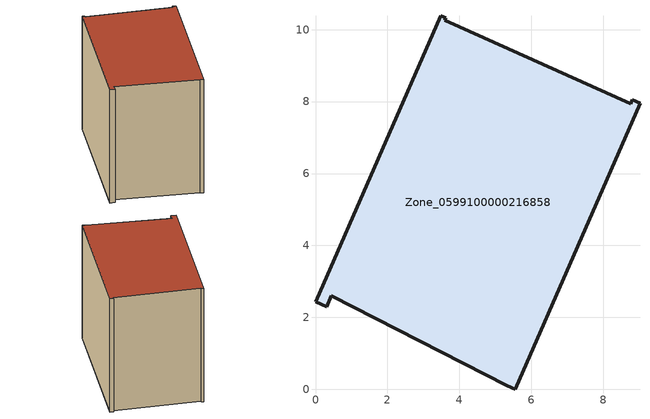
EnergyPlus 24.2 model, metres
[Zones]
Zone_0599100000216858
 floor ground (C_G): 3.6,10.26 8.76,7.94 8.8,8.04 9.02,7.95 5.55,0 5.33,0.1 0.43,2.6 0.31,2.3 0,2.44 3.48,10.39 3.63,10.33 z0
 wall outside (C_F): 5.55,0 9.02,7.95 8.8,8.04 8.76,7.94 3.6,10.26 3.63,10.33 3.48,10.39 0,2.44 0.31,2.3 0.43,2.6 5.33,0.1 5.55,0 z0:8.54
 roof outside (C_R): 8.8,8.04 8.76,7.94 3.6,10.26 3.63,10.33 3.48,10.39 0,2.44 0.31,2.3 0.43,2.6 5.33,0.1 5.55,0 9.02,7.95 z8.54
[BUILDING]
Pand.0599100000216858: North Axis=0; Terrain=City; Loads Convergence Tolerance Value=0.04; Temperature Convergence Tolerance Value=0.4; Solar Distribution=FullExterior; Maximum Number of Warmup Days=25; Minimum Number of Warmup Days=1
[Site:Location]
Rotterdam.The.Hague.AP_ZH_NLD Design_Conditions: Latitude=51.96; Longitude=4.45; Time Zone=1; Elevation=-4.5
[SITE:GROUNDTEMPERATURE:BUILDINGSURFACE]
18, 18, 18, 18, 18, 18, 18, 18, 18, 18, 18, 18
[MATERIAL] Thermal Absorptance=0.9; Solar Absorptance=0.7; Visible Absorptance=0.7
Name | Roughness | Thickness | Conductivity | Density | Specific Heat
G.TI.1946-1964 | MediumSmooth | 0.15 | 1 | 540 | 1210
F.TI.1946-1964 | Rough | 0.3 | 0.857143 | 1920 | 840
R.TI.1946-1964 | MediumRough | 0.2 | 0.277778 | 1500 | 1000
[CONSTRUCTION]
C_G: G.TI.1946-1964
C_F: F.TI.1946-1964
C_R: R.TI.1946-1964
[ZONE]
Zone_0599100000216858: Type=1; Multiplier=1; Ceiling Height=Autocalculate; Volume=Autocalculate; Floor Area=autocalculate; Part of Total Floor Area=Yes
[ZONEINFILTRATION:DESIGNFLOWRATE]
Infil_Zone_0599100000216858: Zone or ZoneList or Space or SpaceList=Zone_0599100000216858; Schedule=AlwaysOn; Design Flow Rate Calculation Method=Flow/Area; Flow Rate per Floor Area=0.003; Constant Term Coefficient=1; Temperature Term Coefficient=0; Velocity Term Coefficient=0; Velocity Squared Term Coefficient=0
[HVACTEMPLATE:ZONE:IDEALLOADSAIRSYSTEM]
Zone_0599100000216858: Maximum Heating Supply Air Temperature=50; Minimum Cooling Supply Air Temperature=13; Maximum Heating Supply Air Humidity Ratio=0.0156; Minimum Cooling Supply Air Humidity Ratio=0.0077; Heating Limit=NoLimit; Cooling Limit=NoLimit; Dehumidification Control Type=ConstantSensibleHeatRatio; Cooling Sensible Heat Ratio=0.7; Dehumidification Setpoint=60; Humidification Control Type=None; Humidification Setpoint=30; Outdoor Air Method=None; Outdoor Air Flow Rate per Person=0.00944; Outdoor Air Flow Rate per Zone Floor Area=0; Outdoor Air Flow Rate per Zone=0; Demand Controlled Ventilation Type=None; Outdoor Air Economizer Type=NoEconomizer; Heat Recovery Type=None; Sensible Heat Recovery Effectiveness=0.7; Latent Heat Recovery Effectiveness=0.65
[ZONECONTROL:THERMOSTAT]
ThermostatControl_Zone_0599100000216858: Zone or ZoneList=Zone_0599100000216858; Control Type Schedule=DualSetpointControlType; Control 1=Thermostat_Zone_0599100000216858; Temperature Difference Between Cutout And Setpoint=0
[THERMOSTATSETPOINT:DUALSETPOINT]
Thermostat_Zone_0599100000216858: Heating Setpoint Temperature Schedule=HeatingSetpoint_Zone_0599100000216858; Cooling Setpoint Temperature Schedule=CoolingSetpoint_Zone_0599100000216858
[SCHEDULE:COMPACT]
HeatingSetpoint_Zone_0599100000216858: Through: 12/31, For: AllDays, Until: 24:00, 21
CoolingSetpoint_Zone_0599100000216858: Through: 12/31, For: AllDays, Until: 24:00, 24
DualSetpointControlType: Through: 12/31, For: AllDays, Until: 24:00, 4
AlwaysOn: Through: 12/31, For: AllDays, Until: 24:00, 1
